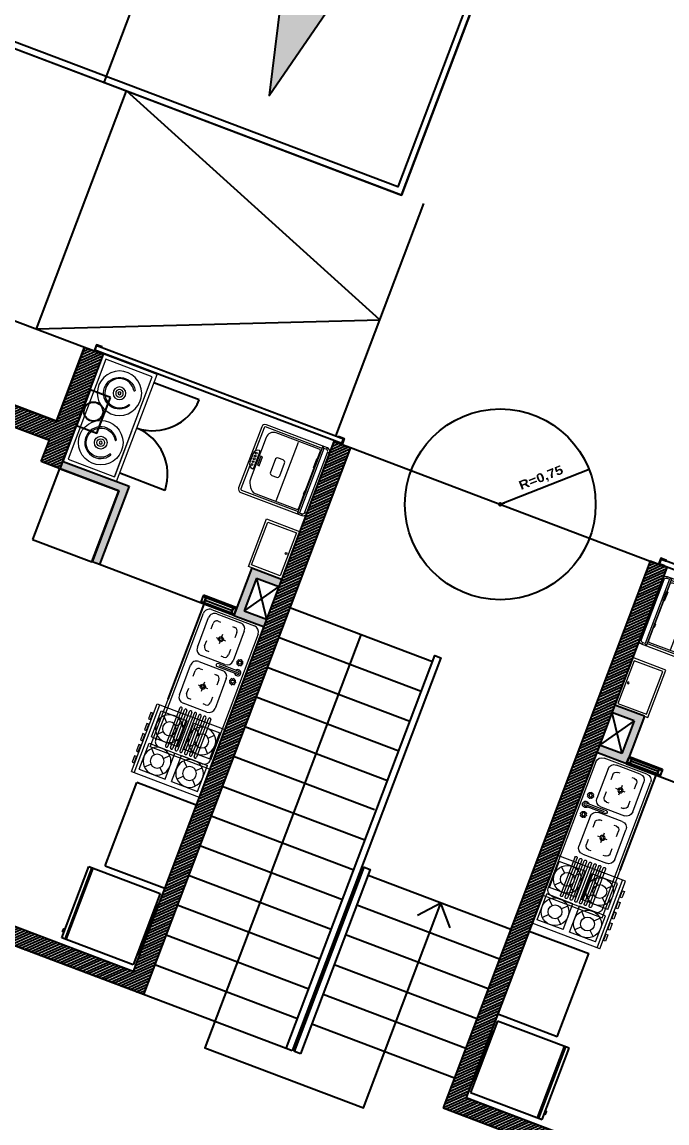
# Model space of a CAD drawing. Extents: x 0 to 346944, y 0 to 6285838.
# Drawn here: x 344176.74 to 344181.81, y 6284421.28 to 6284429.94 of the extents above; entities that cross this region are included whole.
import ezdxf

# ---------------------------------------------------------------- set-up
doc = ezdxf.new("R2010")
doc.units = 0
doc.header["$LTSCALE"] = 5
for name, color, linetype in [('Estacionamientos', 1, 'Continuous'), ('GRILLA', 254, 'Continuous'), ('PLANTA', 6, 'Continuous'), ('PUNTO-DE-INTERES', 254, 'Continuous')]:
    doc.layers.add(name, color=color, linetype=linetype)
doc.layers.add('Muebles', color=8, linetype='Continuous', lineweight=15)
doc.styles.add('ROMANS', font='romans.shx', dxfattribs={"height": 1})
doc.styles.get("Standard").update_dxf_attribs({"font": 'ariblk.ttf', "height": 2})
doc.dimstyles.new('GRILLA X 500', dxfattribs={"dimtxt": 0.5, "dimasz": 1.8, "dimexe": 1.25, "dimexo": 0.625, "dimtad": 0, "dimdec": 0, "dimtxsty": 'ROMANS', "dimblk": 'NONE', "dimcen": 2.5, "dimse1": 1, "dimse2": 1, "dimsd1": 1, "dimsd2": 1, "dimclrd": 256, "dimclrt": 256, "dimadec": 0, "dimazin": 0, "dimtfac": 1, "dimtdec": 0, "dimtmove": 0, "dimatfit": 3, "dimldrblk": 'NONE', "dimfxlon": 1, "dimtfill": 1, "dimlwd": -1, "dimarcsym": 2})

# ---------------------------------------------------------------- blocks, each defined once
blk = doc.blocks.new('Est.')
at = {"layer": 'Estacionamientos'}
h = blk.add_hatch(color=253, dxfattribs=at)
h.dxf.hatch_style = 1
h.paths.add_polyline_path([(3068.1608, 1567.4743), (3067.1169, 1563.2007), (3069.2046, 1563.2007)])
h.paths.add_polyline_path([(3068.9362, 1563.4115), (3067.3854, 1563.4115), (3068.1608, 1566.586)], flags=16)
at = {"layer": 'Estacionamientos', "color": 8}
for points in [[(3069.2046, 1563.2007), (3068.1608, 1567.4743), (3067.1169, 1563.2007)], [(3068.9362, 1563.4115), (3068.1608, 1566.586), (3067.3854, 1563.4115)]]:
    blk.add_lwpolyline(points, close=True, dxfattribs=at)
blk = doc.blocks.new('Refrigeradora')
for p, q in [((0.02, 0.325), (0.67, 0.325)), ((0.02, -0.325), (0.02, 0.325)), ((0.63, 0.325), (0.63, -0.325)), ((0.64, 0.325), (0.64, -0.325)), ((0.67, 0.325), (0.67, -0.325)), ((0, -0.225), (0, 0.225)), ((0, 0.225), (0.01, 0.225)), ((0.01, -0.225), (0.01, 0.225)), ((0.01, 0.175), (0.02, 0.175)), ((0.01, -0.175), (0.02, -0.175)), ((0, -0.225), (0.01, -0.225)), ((0.67, -0.325), (0.02, -0.325))]:
    blk.add_line(p, q)
blk.add_lwpolyline([(0.67, 0.274), (0.682, 0.274), (0.682, 0.2485), (0.67, 0.2485)])
blk = doc.blocks.new('cocina')
at = {"layer": 'Muebles'}
for p, q in [((36.971, 32.0011), (36.971, 32.5711)), ((37.5404, 32.5711), (36.971, 32.5711)), ((37.5165, 32.0011), (37.5165, 32.5711)), ((37.5404, 32.0011), (37.5404, 32.5711)), ((37.2165, 32.5315), (36.9983, 32.5315)), ((36.9983, 32.3133), (36.9983, 32.5315)), ((37.0688, 32.461), (37.0303, 32.4996)), ((37.1845, 32.4996), (37.146, 32.461)), ((37.2165, 32.3133), (37.2165, 32.5315)), ((37.271, 32.3133), (37.271, 32.5315)), ((37.4892, 32.5315), (37.271, 32.5315)), ((37.3416, 32.461), (37.303, 32.4996)), ((37.4573, 32.4996), (37.4187, 32.461)), ((37.4892, 32.3133), (37.4892, 32.5315)), ((37.0688, 32.3839), (37.0303, 32.3453)), ((37.1845, 32.3453), (37.146, 32.3839)), ((37.3416, 32.3839), (37.303, 32.3453)), ((37.4573, 32.3453), (37.4187, 32.3839)), ((37.2165, 32.3133), (36.9983, 32.3133)), ((37.4892, 32.3133), (37.271, 32.3133)), ((37.2165, 32.2588), (36.9983, 32.2588)), ((36.9983, 32.0406), (36.9983, 32.2588)), ((37.0688, 32.1883), (37.0303, 32.2268)), ((37.1845, 32.2268), (37.146, 32.1883)), ((37.2165, 32.0406), (37.2165, 32.2588)), ((37.271, 32.0406), (37.271, 32.2588)), ((37.4892, 32.2588), (37.271, 32.2588)), ((37.3416, 32.1883), (37.303, 32.2268)), ((37.4573, 32.2268), (37.4187, 32.1883)), ((37.4892, 32.0406), (37.4892, 32.2588)), ((37.2165, 32.0406), (36.9983, 32.0406)), ((37.0688, 32.1111), (37.0303, 32.0726)), ((37.1845, 32.0726), (37.146, 32.1111)), ((37.4892, 32.0406), (37.271, 32.0406)), ((37.3416, 32.1111), (37.303, 32.0726)), ((37.4573, 32.0726), (37.4187, 32.1111)), ((37.5404, 32.0011), (36.971, 32.0011))]:
    blk.add_line(p, q, dxfattribs=at)
for points in [[(37.5609, 32.4373), (37.5447, 32.4373), (37.5447, 32.4913), (37.5609, 32.4913)], [(37.5609, 32.3455), (37.5447, 32.3455), (37.5447, 32.3995), (37.5609, 32.3995)], [(37.5609, 32.2591), (37.5447, 32.2591), (37.5447, 32.3131), (37.5609, 32.3131)], [(37.5609, 32.1672), (37.5447, 32.1672), (37.5447, 32.2213), (37.5609, 32.2213)], [(37.5609, 32.0727), (37.5447, 32.0727), (37.5447, 32.1267), (37.5609, 32.1267)]]:
    blk.add_lwpolyline(points, close=True, dxfattribs=at)
for centre, radius in [((37.1074, 32.4224), 0.1091), ((37.1074, 32.4224), 0.0545), ((37.3801, 32.4224), 0.1091), ((37.3801, 32.4224), 0.0545), ((37.1074, 32.1497), 0.1091), ((37.3801, 32.1497), 0.1091), ((37.1074, 32.1497), 0.0545), ((37.3801, 32.1497), 0.0545)]:
    blk.add_circle(centre, radius, dxfattribs=at)
blk = doc.blocks.new('lavadora')
at = {"layer": 'Muebles'}
for p, q in [((3364.2602, 1647.8095), (3364.2602, 1647.2965)), ((3364.2792, 1647.8095), (3364.2792, 1647.6126)), ((3364.8017, 1647.838), (3364.2887, 1647.838)), ((3364.7637, 1647.819), (3364.2887, 1647.819)), ((3364.7447, 1647.8047), (3364.3837, 1647.8047)), ((3364.5728, 1647.306), (3364.5728, 1647.8)), ((3364.7637, 1647.838), (3364.7637, 1647.268)), ((3364.7779, 1647.8237), (3364.7637, 1647.838)), ((3364.7779, 1647.8237), (3364.7779, 1647.2822)), ((3364.7969, 1647.8237), (3364.7779, 1647.8237)), ((3364.7969, 1647.8237), (3364.8017, 1647.838)), ((3364.8159, 1647.8047), (3364.8302, 1647.8095)), ((3364.8159, 1647.3012), (3364.8159, 1647.8047)), ((3364.8302, 1647.2965), (3364.8302, 1647.8095)), ((3364.3219, 1647.743), (3364.3219, 1647.4102)), ((3364.7542, 1647.724), (3364.7542, 1647.6477)), ((3364.7637, 1647.724), (3364.7542, 1647.724)), ((3364.7589, 1647.724), (3364.7589, 1647.7905)), ((3364.7637, 1647.6477), (3364.7637, 1647.724)), ((3364.5086, 1647.6259), (3364.4706, 1647.6259)), ((3364.7542, 1647.6477), (3364.7637, 1647.6477)), ((3364.7589, 1647.4577), (3364.7589, 1647.6477)), ((3364.2716, 1647.5888), (3364.2716, 1647.5166)), ((3364.3153, 1647.6218), (3364.3153, 1647.4837)), ((3364.3362, 1647.5907), (3364.3362, 1647.5147)), ((3364.3504, 1647.5907), (3364.3362, 1647.5907)), ((3364.3504, 1647.5147), (3364.3504, 1647.5907)), ((3364.4497, 1647.605), (3364.4497, 1647.5005)), ((3364.5295, 1647.5005), (3364.5295, 1647.605)), ((3364.2792, 1647.4929), (3364.2792, 1647.2965)), ((3364.3362, 1647.5147), (3364.3504, 1647.5147)), ((3364.4706, 1647.4796), (3364.5086, 1647.4796)), ((3364.7542, 1647.4292), (3364.7542, 1647.4577)), ((3364.7542, 1647.4577), (3364.7637, 1647.4577)), ((3364.7637, 1647.4577), (3364.7637, 1647.4292)), ((3364.7637, 1647.4292), (3364.7542, 1647.4292)), ((3364.7589, 1647.3155), (3364.7589, 1647.4292)), ((3364.2887, 1647.287), (3364.7637, 1647.287)), ((3364.3837, 1647.3012), (3364.7447, 1647.3012)), ((3364.7779, 1647.2822), (3364.7637, 1647.268)), ((3364.7779, 1647.2822), (3364.7969, 1647.2822)), ((3364.7969, 1647.2822), (3364.8017, 1647.268)), ((3364.8159, 1647.3012), (3364.8302, 1647.2965)), ((3364.2887, 1647.268), (3364.8017, 1647.268))]:
    blk.add_line(p, q, dxfattribs=at)
for centre in [(3364.2934, 1647.6002), (3364.2934, 1647.5765), (3364.2934, 1647.5527), (3364.2934, 1647.529), (3364.2934, 1647.5052)]:
    blk.add_circle(centre, 0.00713, dxfattribs=at)
for centre, radius, start, end in [((3364.2887, 1647.8095), 0.0285, 90, 180), ((3364.2887, 1647.8095), 0.0095, 90, 180), ((3364.3837, 1647.743), 0.0618, 90, 180), ((3364.7447, 1647.7905), 0.0143, 0, 90), ((3364.7969, 1647.8047), 0.019, 0, 90), ((3364.8017, 1647.8095), 0.0285, 0, 90), ((3364.3124, 1647.5888), 0.0408, 98.21321, 180), ((3364.3077, 1647.6218), 0.0076, 0, 98.21321), ((3364.4706, 1647.605), 0.0209, 90, 180), ((3364.5086, 1647.605), 0.0209, 0, 90), ((3364.3124, 1647.5166), 0.0408, 180, 261.78679), ((3364.3077, 1647.4837), 0.0076, 261.78679, 0), ((3364.4706, 1647.5005), 0.0209, 180, 270), ((3364.5086, 1647.5005), 0.0209, 270, 0), ((3364.4393, 1647.4048), 0.1176, 177.32053, 241.72975), ((3364.2887, 1647.2965), 0.0285, 180, 270), ((3364.2887, 1647.2965), 0.0095, 180, 270), ((3364.7447, 1647.3155), 0.0143, 270, 0), ((3364.7969, 1647.3012), 0.019, 270, 0), ((3364.8017, 1647.2965), 0.0285, 270, 0)]:
    blk.add_arc(centre, radius, start, end, dxfattribs=at)
blk = doc.blocks.new('lavamopa')
at = {"layer": 'Muebles', "elevation": 601.4878}
for points in [[(39.4163, 32.9535), (39.8163, 32.9535), (39.8163, 32.6735), (39.4163, 32.6735)], [(39.4363, 32.9335), (39.7963, 32.9335), (39.7963, 32.6935), (39.4363, 32.6935)]]:
    blk.add_lwpolyline(points, close=True, dxfattribs=at)
at = {"layer": 'Muebles'}
blk.add_circle((39.6163, 32.7124, 601.4878), 0.00735, dxfattribs=at)
blk = doc.blocks.new('Lava Plato')
at = {"layer": 'Muebles'}
for p, q in [((3364.2768, 1647.5359), (3364.2768, 1648.5959)), ((3364.3268, 1648.6459), (3364.6868, 1648.6459)), ((3364.3868, 1648.2975), (3364.3868, 1648.614)), ((3364.4068, 1648.614), (3364.4068, 1648.2975)), ((3364.4268, 1648.614), (3364.4268, 1648.2975)), ((3364.4468, 1648.2975), (3364.4468, 1648.614)), ((3364.4668, 1648.614), (3364.4668, 1648.2975)), ((3364.4868, 1648.2975), (3364.4868, 1648.614)), ((3364.5068, 1648.614), (3364.5068, 1648.2975)), ((3364.5268, 1648.2975), (3364.5268, 1648.614)), ((3364.5468, 1648.2975), (3364.5468, 1648.614)), ((3364.5668, 1648.614), (3364.5668, 1648.2975)), ((3364.5868, 1648.2975), (3364.5868, 1648.614)), ((3364.6068, 1648.614), (3364.6068, 1648.2975)), ((3364.6268, 1648.614), (3364.6268, 1648.2975)), ((3364.6468, 1648.2975), (3364.6468, 1648.614)), ((3364.7368, 1648.5959), (3364.7368, 1647.5359)), ((3364.4368, 1648.2527), (3364.6368, 1648.2527)), ((3364.3868, 1647.9527), (3364.3868, 1648.2027)), ((3364.4368, 1648.1277), (3364.4368, 1648.1727)), ((3364.4668, 1648.2027), (3364.4868, 1648.2027)), ((3364.5868, 1648.2027), (3364.6068, 1648.2027)), ((3364.6368, 1648.1727), (3364.6368, 1648.1277)), ((3364.6868, 1648.2027), (3364.6868, 1647.9527)), ((3364.5268, 1648.0777), (3364.4968, 1648.0777)), ((3364.5368, 1648.0877), (3364.5368, 1648.1177)), ((3364.5368, 1648.0377), (3364.5368, 1648.0677)), ((3364.5768, 1648.0777), (3364.5468, 1648.0777)), ((3364.4368, 1647.9827), (3364.4368, 1648.0277)), ((3364.6368, 1648.0277), (3364.6368, 1647.9827)), ((3364.3193, 1647.8902), (3364.4886, 1647.8902)), ((3364.6368, 1647.9027), (3364.4368, 1647.9027)), ((3364.4868, 1647.9527), (3364.4668, 1647.9527)), ((3364.6068, 1647.9527), (3364.5868, 1647.9527)), ((3364.3193, 1647.8777), (3364.4761, 1647.8777)), ((3364.3193, 1647.8652), (3364.4886, 1647.8652)), ((3364.3868, 1647.5527), (3364.3868, 1647.8027)), ((3364.4368, 1647.8527), (3364.6368, 1647.8527)), ((3364.4668, 1647.8027), (3364.4868, 1647.8027)), ((3364.5868, 1647.8027), (3364.6068, 1647.8027)), ((3364.6868, 1647.8027), (3364.6868, 1647.5527)), ((3364.4368, 1647.7277), (3364.4368, 1647.7727)), ((3364.5368, 1647.6877), (3364.5368, 1647.7177)), ((3364.6368, 1647.7727), (3364.6368, 1647.7277)), ((3364.4368, 1647.5827), (3364.4368, 1647.6277)), ((3364.5268, 1647.6777), (3364.4968, 1647.6777)), ((3364.5368, 1647.6377), (3364.5368, 1647.6677)), ((3364.5768, 1647.6777), (3364.5468, 1647.6777)), ((3364.6368, 1647.6277), (3364.6368, 1647.5827)), ((3364.4868, 1647.5527), (3364.4668, 1647.5527)), ((3364.6068, 1647.5527), (3364.5868, 1647.5527)), ((3364.6868, 1647.4859), (3364.3268, 1647.4859)), ((3364.6368, 1647.5027), (3364.4368, 1647.5027))]:
    blk.add_line(p, q, dxfattribs=at)
blk.add_lwpolyline([(3364.2568, 1648.6659), (3364.7568, 1648.6659), (3364.7568, 1647.4659), (3364.2568, 1647.4659)], close=True, dxfattribs=at)
for centre, radius in [((3364.5368, 1648.0777), 0.02), ((3364.5368, 1648.0777), 0.01), ((3364.3318, 1647.9577), 0.0125), ((3364.3318, 1647.7977), 0.0125), ((3364.5368, 1647.6777), 0.02), ((3364.5368, 1647.6777), 0.01)]:
    blk.add_circle(centre, radius, dxfattribs=at)
for centre, radius, start, end in [((3364.3268, 1648.5959), 0.05, 90, 180), ((3364.3968, 1648.614), 0.01, 90, 180), ((3364.3968, 1648.614), 0.01, 0, 90), ((3364.4368, 1648.614), 0.01, 90, 180), ((3364.4368, 1648.614), 0.01, 0, 90), ((3364.4768, 1648.614), 0.01, 90, 180), ((3364.4768, 1648.614), 0.01, 0, 90), ((3364.5168, 1648.614), 0.01, 90, 180), ((3364.5168, 1648.614), 0.01, 0, 90), ((3364.5568, 1648.614), 0.01, 90, 180), ((3364.5568, 1648.614), 0.01, 0, 90), ((3364.5968, 1648.614), 0.01, 90, 180), ((3364.5968, 1648.614), 0.01, 0, 90), ((3364.6368, 1648.614), 0.01, 90, 180), ((3364.6368, 1648.614), 0.01, 0, 90), ((3364.6868, 1648.5959), 0.05, 0, 90), ((3364.3968, 1648.2975), 0.01, 180, 270), ((3364.4368, 1648.2027), 0.05, 90, 180), ((3364.3968, 1648.2975), 0.01, 270, 0), ((3364.4368, 1648.2975), 0.01, 180, 270), ((3364.4368, 1648.2975), 0.01, 270, 0), ((3364.4768, 1648.2975), 0.01, 180, 270), ((3364.4768, 1648.2975), 0.01, 270, 0), ((3364.5168, 1648.2975), 0.01, 180, 270), ((3364.5168, 1648.2975), 0.01, 270, 0), ((3364.5568, 1648.2975), 0.01, 180, 270), ((3364.5568, 1648.2975), 0.01, 270, 0), ((3364.5968, 1648.2975), 0.01, 180, 270), ((3364.5968, 1648.2975), 0.01, 270, 0), ((3364.6368, 1648.2975), 0.01, 180, 270), ((3364.6368, 1648.2975), 0.01, 270, 0), ((3364.6368, 1648.2027), 0.05, 0, 90), ((3364.4668, 1648.1727), 0.03, 90, 180), ((3364.6068, 1648.1727), 0.03, 0, 90), ((3364.3078, 1647.9677), 0.00598, 263.5191, 51.4809), ((3364.3318, 1647.9577), 0.025, 125.79311, 144.2069), ((3364.3218, 1647.9817), 0.00598, 218.5191, 6.4809), ((3364.3318, 1647.9577), 0.025, 80.79311, 99.2069), ((3364.3417, 1647.9817), 0.00598, 173.5191, 321.4809), ((3364.3318, 1647.9577), 0.025, 35.79311, 54.2069), ((3364.3558, 1647.9677), 0.00598, 128.5191, 276.4809), ((3364.4668, 1647.9827), 0.03, 180, 270), ((3364.6068, 1647.9827), 0.03, 270, 0), ((3364.3193, 1647.8777), 0.025, 30, 330), ((3364.3318, 1647.9577), 0.025, 170.79311, 189.2069), ((3364.3193, 1647.8777), 0.0125, 90, 270), ((3364.3078, 1647.9478), 0.00598, 308.5191, 96.4809), ((3364.3318, 1647.9577), 0.025, 215.79311, 234.2069), ((3364.3218, 1647.9337), 0.00598, 353.5191, 141.4809), ((3364.3318, 1647.9577), 0.025, 260.79311, 279.2069), ((3364.3417, 1647.9337), 0.00598, 38.5191, 186.4809), ((3364.3318, 1647.9577), 0.025, 305.79311, 324.2069), ((3364.3558, 1647.9478), 0.00598, 83.5191, 231.4809), ((3364.3318, 1647.9577), 0.025, 350.79311, 9.2069), ((3364.4368, 1647.9527), 0.05, 180, 270), ((3364.4886, 1647.8777), 0.0125, 270, 90), ((3364.6368, 1647.9527), 0.05, 270, 0), ((3364.3318, 1647.7977), 0.025, 170.79311, 189.2069), ((3364.3078, 1647.8077), 0.00598, 263.5191, 51.4809), ((3364.3318, 1647.7977), 0.025, 125.79311, 144.2069), ((3364.3218, 1647.8217), 0.00598, 218.5191, 6.4809), ((3364.3318, 1647.7977), 0.025, 80.79311, 99.2069), ((3364.3417, 1647.8217), 0.00598, 173.5191, 321.4809), ((3364.3318, 1647.7977), 0.025, 35.79311, 54.2069), ((3364.3558, 1647.8077), 0.00598, 128.5191, 276.4809), ((3364.3318, 1647.7977), 0.025, 350.79311, 9.2069), ((3364.4368, 1647.8027), 0.05, 90, 180), ((3364.4668, 1647.7727), 0.03, 90, 180), ((3364.6068, 1647.7727), 0.03, 0, 90), ((3364.6368, 1647.8027), 0.05, 0, 90), ((3364.3078, 1647.7878), 0.00598, 308.5191, 96.4809), ((3364.3318, 1647.7977), 0.025, 215.79311, 234.2069), ((3364.3218, 1647.7737), 0.00598, 353.5191, 141.4809), ((3364.3318, 1647.7977), 0.025, 260.79311, 279.2069), ((3364.3417, 1647.7737), 0.00598, 38.5191, 186.4809), ((3364.3318, 1647.7977), 0.025, 305.79311, 324.2069), ((3364.3558, 1647.7878), 0.00598, 83.5191, 231.4809), ((3364.4368, 1647.5527), 0.05, 180, 270), ((3364.4668, 1647.5827), 0.03, 180, 270), ((3364.6068, 1647.5827), 0.03, 270, 0), ((3364.6368, 1647.5527), 0.05, 270, 0), ((3364.3268, 1647.5359), 0.05, 180, 270), ((3364.6868, 1647.5359), 0.05, 270, 0)]:
    blk.add_arc(centre, radius, start, end, dxfattribs=at)
blk = doc.blocks.new('GAS')
at = {"layer": 'Muebles', "elevation": -597.625}
blk.add_lwpolyline([(38.2517, 33.8996, 1), (38.2432, 33.9048, -3.596996), (38.2432, 34.0235, 1), (38.2517, 34.0287, 3.596996)], format="xyb", close=True, dxfattribs=at)
at = {"layer": 'Muebles'}
for radius in [0.175, 0.05, 0.03]:
    blk.add_circle((38.1447, 33.9642, -597.625), radius, dxfattribs=at)
blk = doc.blocks.new('nicho gas')
at = {"layer": 'Muebles'}
for q in [(38.3429, 34.1534), (38.3429, 33.3134)]:
    blk.add_line((38.3429, 33.7734), q, dxfattribs=at)
for points in [[(37.9229, 34.1834), (38.3729, 34.1834), (38.3729, 33.2834), (37.9229, 33.2834)], [(37.9529, 34.1534), (38.3429, 34.1534), (38.3429, 33.3134), (37.9529, 33.3134)]]:
    blk.add_lwpolyline(points, close=True, dxfattribs=at)
for centre in [(38.1479, 33.9414), (38.1479, 33.5254)]:
    blk.add_circle(centre, 0.012, dxfattribs=at)
at = {"layer": 'Muebles', "xscale": -1, "rotation": 180}
blk.add_blockref('GAS', (0.0032, 67.9055, 597.625), dxfattribs=at)
at = {"layer": 'Muebles'}
blk.add_blockref('GAS', (0.0032, -0.4387, 597.625), dxfattribs=at)
blk = doc.blocks.new('_Dot')
at = {"color": 0, "linetype": 'ByBlock', "lineweight": -2}
blk.add_line((-0.5, 0), (-1, 0), dxfattribs=at)
at = {"color": 0, "linetype": 'ByBlock', "const_width": 0.5}
blk.add_lwpolyline([(-0.25, 0, 1), (0.25, 0, 1)], format="xyb", close=True, dxfattribs=at)
blk = doc.blocks.new('PLANTA 2')
at = {"layer": 'PUNTO-DE-INTERES'}
h = blk.add_hatch(dxfattribs=at)
h.set_pattern_fill('LINE', color=256, scale=0.003, angle=204.0586)
h.set_pattern_definition([(204.0585514, (1761.407898, 162.690443), (0.003883056714, -0.008697556873), [])])
h.paths.add_polyline_path([(-6.457, -6.2944), (-7.2786, -8.4413), (-8.0798, -8.1347), (-8.0548, -8.0693), (-7.3189, -8.3509), (-6.5224, -6.2694)])
h.paths.add_polyline_path([(-7.5005, -5.895), (-7.6118, -6.1857), (-7.7887, -6.118), (-7.8173, -6.1927), (-7.6404, -6.2604), (-7.6726, -6.3445), (-7.5978, -6.3731), (-7.4258, -5.9236)])
h.paths.add_polyline_path([(-8.5359, -5.832), (-8.8441, -5.7141), (-8.8727, -5.7888), (-8.5645, -5.9068)])
h.paths.add_polyline_path([(-9.3111, -5.5354), (-9.6426, -5.4085), (-9.6712, -5.4832), (-9.3397, -5.6101)])
h.paths.add_polyline_path([(-11.6833, -4.6276), (-11.6372, -4.7309), (-12.1413, -6.0482), (-12.216, -6.0196)])
h.paths.add_polyline_path([(-10.6565, -5.1061), (-10.6279, -5.0314), (-10.1096, -5.2298), (-10.1382, -5.3045)])
h.paths.add_polyline_path([(-11.3751, -4.7455), (-11.4037, -4.8202), (-11.6372, -4.7309), (-11.6831, -4.6276)])
h.paths.add_polyline_path([(-8.1902, -8.6192), (-12.8544, -6.8343), (-12.4723, -5.8359), (-12.3976, -5.8645), (-12.7671, -6.8302), (-8.2431, -8.5615), (-8.2406, -8.5549), (-8.1752, -8.5799)])
h = blk.add_hatch(dxfattribs=at)
h.set_pattern_fill('JIS_STN_2.5', color=256, scale=0.0075, angle=159.0586)
h.set_pattern_definition([(204.0585514, (1761.407898, 162.690443), (0.00764381243, -0.01712117495), []), (204.0585514, (1761.395535, 162.695174), (0.00764381243, -0.01712117495), [0.009, -0.00375])])
h.paths.add_polyline_path([(-6.7292, -6.8099), (-6.8459, -6.7652), (-6.9174, -6.952), (-6.8007, -6.9966), (-6.7895, -6.9675), (-6.8771, -6.934), (-6.8279, -6.8055), (-6.7404, -6.839)])
h.paths.add_polyline_path([(-7.4743, -6.7389), (-7.368, -6.4611), (-7.5978, -6.3731), (-7.5867, -6.3439), (-7.3276, -6.443), (-7.4451, -6.75)])
h.paths.add_polyline_path([(-9.2895, -7.7172), (-9.2614, -7.7279), (-8.5645, -5.9068), (-8.5925, -5.896)])
h.paths.add_polyline_path([(-9.6359, -7.5734), (-10.0609, -7.4108), (-9.9501, -7.1212), (-9.6699, -7.2285), (-9.4912, -6.7615), (-9.7714, -6.6543), (-9.3677, -5.5994), (-9.3397, -5.6101), (-9.7326, -6.637), (-9.4525, -6.7442), (-9.6526, -7.2672), (-9.9328, -7.16), (-10.0221, -7.3935), (-9.6252, -7.5454)])
h.paths.add_polyline_path([(-10.423, -5.1955), (-11.1162, -7.0069), (-10.4345, -7.2678), (-10.4237, -7.2398), (-11.0775, -6.9896), (-10.395, -5.2062)])
h.paths.add_polyline_path([(-12.1301, -6.019), (-11.8488, -6.1267), (-11.9917, -6.5002), (-11.4372, -6.7124), (-11.33, -6.4322), (-11.3019, -6.4429), (-11.4204, -6.7524), (-12.0321, -6.5183), (-11.8891, -6.1447), (-12.1413, -6.0482)])
h.paths.add_polyline_path([(-12.5161, -6.9262), (-12.4916, -6.862), (-12.7426, -6.766), (-12.7314, -6.7368), (-12.4512, -6.844), (-12.4869, -6.9374)])
h.paths.add_polyline_path([(-11.5824, -7.0919), (-11.5544, -7.1026), (-11.6184, -7.2698), (-11.6464, -7.2591)])
h = blk.add_hatch(dxfattribs=at)
h.set_pattern_fill('LINE', color=256, scale=0.003, angle=384.0586)
h.set_pattern_definition([(24.0585514, (-1775.1399725, -180.942321), (-0.003883056714, 0.008697556873), [])])
h.paths.add_polyline_path([(-5.2802, -6.7447), (-6.1018, -8.8916), (-5.3006, -9.1982), (-5.2756, -9.1328), (-6.0114, -8.8513), (-5.2148, -6.7698)])
h.paths.add_polyline_path([(-4.2367, -7.1441), (-4.3479, -7.4348), (-4.1709, -7.5025), (-4.1995, -7.5772), (-4.3765, -7.5095), (-4.4087, -7.5936), (-4.4834, -7.565), (-4.3114, -7.1155)])
h.paths.add_polyline_path([(-3.4238, -7.7884), (-3.1156, -7.9064), (-3.1442, -7.9811), (-3.4524, -7.8631)])
h.paths.add_polyline_path([(-2.6486, -8.0851), (-2.317, -8.2119), (-2.3456, -8.2867), (-2.6772, -8.1598)])
h.paths.add_polyline_path([(-1.8501, -8.3907), (-0.7433, -8.8142), (-0.7719, -8.8889), (-1.8787, -8.4654)])
h.paths.add_polyline_path([(-0.4551, -9.4599), (-0.5298, -9.4313), (-0.8838, -10.3563), (-0.8091, -10.3849)])
h.paths.add_polyline_path([(-5.5418, -9.6327), (-0.8777, -11.4176), (-0.4956, -10.4192), (-0.5704, -10.3906), (-0.9399, -11.3563), (-5.4639, -9.625), (-5.4614, -9.6185), (-5.5268, -9.5935)])
h = blk.add_hatch(dxfattribs=at)
h.set_pattern_fill('JIS_STN_2.5', color=256, scale=0.0075, angle=339.0586)
h.set_pattern_definition([(24.0585514, (-1775.139972, -180.94232), (-0.00764381243, 0.01712117495), []), (24.0585514, (-1775.12761, -180.947052), (-0.00764381243, 0.01712117495), [0.009, -0.00375])])
h.paths.add_polyline_path([(-5.4217, -7.3102), (-5.3049, -7.3549), (-5.3764, -7.5417), (-5.4932, -7.497), (-5.482, -7.4678), (-5.3944, -7.5014), (-5.3453, -7.3729), (-5.4328, -7.3394)])
h.paths.add_polyline_path([(-4.8195, -7.7548), (-4.7132, -7.477), (-4.4834, -7.565), (-4.4722, -7.5358), (-4.7313, -7.4367), (-4.8487, -7.7436)])
h.paths.add_polyline_path([(-4.1213, -9.695), (-4.1493, -9.6843), (-3.4524, -7.8631), (-3.4243, -7.8738)])
h.paths.add_polyline_path([(-3.7673, -9.8193), (-3.3424, -9.9819), (-3.2316, -9.6924), (-3.5118, -9.5851), (-3.333, -9.1182), (-3.0529, -9.2254), (-2.6492, -8.1705), (-2.6772, -8.1598), (-3.0702, -9.1866), (-3.3503, -9.0794), (-3.5505, -9.6024), (-3.2703, -9.7097), (-3.3597, -9.9431), (-3.7566, -9.7912)])
h.paths.add_polyline_path([(-1.5938, -8.5744), (-2.287, -10.3858), (-2.9688, -10.1249), (-2.9581, -10.0968), (-2.3043, -10.347), (-1.6218, -8.5637)])
h.paths.add_polyline_path([(-0.8726, -10.3272), (-1.154, -10.2195), (-1.2969, -10.593), (-1.8514, -10.3808), (-1.7442, -10.1006), (-1.7723, -10.0899), (-1.8907, -10.3993), (-1.2789, -10.6334), (-1.136, -10.2598), (-0.8838, -10.3563)])
h.paths.add_polyline_path([(-1.1909, -11.2603), (-1.1664, -11.1961), (-0.9154, -11.2921), (-0.9042, -11.2629), (-1.1844, -11.1557), (-1.2201, -11.2491)])
h.paths.add_polyline_path([(-1.9967, -10.7603), (-2.0247, -10.7495), (-2.0887, -10.9167), (-2.0606, -10.9274)])
for p, q in [((-16.7585, -1.2814), (-6.2516, -5.3023)), ((-7.6898, -5.8226), (-7.3324, -4.8887)), ((-6.5143, -6.2484), (-6.165, -5.3354)), ((-7.6118, -6.1857), (-7.5005, -5.895)), ((-7.5978, -6.3731), (-7.4258, -5.9236)), ((-7.5005, -5.895), (-7.4258, -5.9236)), ((-7.0507, -6.1046), (-7.2282, -6.0367)), ((-7.7887, -6.118), (-7.6118, -6.1857)), ((-7.8173, -6.1927), (-7.6404, -6.2604)), ((-7.6726, -6.3445), (-7.6404, -6.2604)), ((-6.5224, -6.2694), (-7.3189, -8.3509)), ((-6.5224, -6.2694), (-6.457, -6.2944)), ((-6.457, -6.2944), (-7.2786, -8.4413)), ((-6.457, -6.2944), (-5.2802, -6.7447)), ((-7.5978, -6.3731), (-7.6726, -6.3445)), ((-7.5867, -6.3439), (-7.3276, -6.443)), ((-7.5978, -6.3731), (-7.368, -6.4611)), ((-7.1866, -6.4596), (-7.364, -6.3917)), ((-5.519, -6.3839), (-5.8686, -6.5196)), ((-7.3276, -6.443), (-7.4451, -6.75)), ((-7.368, -6.4611), (-7.4743, -6.7389)), ((-7.4451, -6.75), (-7.4743, -6.7389)), ((-7.0482, -6.9019), (-7.4451, -6.75)), ((-5.2802, -6.7447), (-6.1018, -8.8916)), ((-5.2148, -6.7698), (-5.2802, -6.7447)), ((-6.8459, -6.7652), (-6.9174, -6.952)), ((-6.8459, -6.7652), (-6.7292, -6.8099)), ((-5.2148, -6.7698), (-6.0114, -8.8513)), ((-6.8279, -6.8055), (-6.8771, -6.934)), ((-6.7404, -6.839), (-6.8771, -6.934)), ((-6.8279, -6.8055), (-6.7404, -6.839)), ((-6.8279, -6.8055), (-6.7895, -6.9675)), ((-7.037, -6.8727), (-7.0482, -6.9019)), ((-6.9063, -6.9228), (-7.037, -6.8727)), ((-6.9174, -6.952), (-7.0482, -6.9019)), ((-6.1374, -7.1381), (-6.6978, -6.9236)), ((-6.9174, -6.952), (-6.8007, -6.9966)), ((-6.8771, -6.934), (-6.7895, -6.9675)), ((-6.775, -7.9648), (-6.4176, -7.0308)), ((-6.1821, -7.2548), (-6.7425, -7.0403)), ((-6.2268, -7.3715), (-6.7871, -7.1571)), ((-6.2714, -7.4883), (-6.8318, -7.2738)), ((-5.3049, -7.3549), (-5.4217, -7.3102)), ((-5.3453, -7.3729), (-5.4328, -7.3394)), ((-5.4328, -7.3394), (-5.3944, -7.5014)), ((-5.3049, -7.3549), (-5.3764, -7.5417)), ((-6.3161, -7.605), (-6.8765, -7.3906)), ((-5.3453, -7.3729), (-5.482, -7.4678)), ((-5.3453, -7.3729), (-5.3944, -7.5014)), ((-5.3944, -7.5014), (-5.482, -7.4678)), ((-6.3678, -7.7191), (-6.9212, -7.5073)), ((-5.3764, -7.5417), (-5.4932, -7.497)), ((-5.3652, -7.5125), (-5.2345, -7.5626)), ((-5.3764, -7.5417), (-5.2457, -7.5917)), ((-5.2345, -7.5626), (-5.2457, -7.5917)), ((-5.2457, -7.5917), (-4.8487, -7.7436)), ((-6.4055, -7.8385), (-6.9658, -7.6241)), ((-6.4501, -7.9553), (-7.0105, -7.7408)), ((-6.4948, -8.072), (-7.0552, -7.8576)), ((-7.3189, -8.3509), (-8.0548, -8.0693)), ((-7.2786, -8.4413), (-8.0798, -8.1347)), ((-6.0114, -8.8513), (-5.2756, -9.1328)), ((-6.1018, -8.8916), (-5.3006, -9.1982))]:
    blk.add_line(p, q, dxfattribs=at)
at = {"layer": 'PUNTO-DE-INTERES', "ltscale": 30}
for p, q in [((-7.1771, -7.2809), (-7.0342, -6.9073)), ((-7.4273, -7.9346), (-7.3022, -7.6078)), ((-7.0687, -7.6971), (-7.3022, -7.6078)), ((-5.4026, -7.96), (-5.2597, -7.5864)), ((-7.4273, -7.9346), (-7.1938, -8.024)), ((-5.7612, -8.1975), (-5.5277, -8.2868)), ((-5.6528, -8.6137), (-5.5277, -8.2868)), ((-5.6528, -8.6137), (-5.8863, -8.5244))]:
    blk.add_line(p, q, dxfattribs=at)
at = {"layer": 'PUNTO-DE-INTERES', "ltscale": 4}
for p, q in [((-6.5395, -8.1887), (-7.0999, -7.9743)), ((-5.8337, -8.1911), (-6.3941, -7.9767)), ((-6.5842, -8.3055), (-7.1445, -8.091)), ((-5.8784, -8.3079), (-6.4388, -8.0934)), ((-6.6289, -8.4222), (-7.1892, -8.2078)), ((-5.9231, -8.4246), (-6.4835, -8.2102)), ((-6.6735, -8.539), (-7.2339, -8.3245)), ((-5.9678, -8.5414), (-6.5281, -8.3269)), ((-6.7182, -8.6557), (-7.2786, -8.4413)), ((-6.0124, -8.6581), (-6.5728, -8.4437)), ((-6.0571, -8.7749), (-6.6175, -8.5604))]:
    blk.add_line(p, q, dxfattribs=at)
at = {"layer": 'PUNTO-DE-INTERES'}
for points in [[(-5.3584, -2.9683), (-6.2516, -5.3023), (-16.7585, -1.2814), (-15.8653, 1.0526)], [(-5.3817, -2.9593), (-6.266, -5.27), (-16.7262, -1.267), (-15.8419, 1.0437)], [(-7.419, -4.8555), (-6.5255, -2.5206)], [(-6.2516, -5.3023), (-5.3581, -2.9674)], [(-7.6898, -5.8226), (-6.3396, -5.7919), (-7.3324, -4.8887)], [(-7.4309, -5.8949), (-7.4543, -5.886), (-7.4632, -5.9093), (-7.4398, -5.9183), (-7.4389, -5.9159), (-7.46, -5.9079), (-7.4528, -5.8892), (-7.4318, -5.8973), (-7.4309, -5.8949)], [(-6.5041, -6.2496), (-6.4807, -6.2586), (-6.4897, -6.2819), (-6.513, -6.273), (-6.5121, -6.2706), (-6.4911, -6.2786), (-6.484, -6.26), (-6.505, -6.2519), (-6.5041, -6.2496)], [(-5.2152, -6.7428), (-5.2386, -6.7339), (-5.2475, -6.7573), (-5.2242, -6.7662), (-5.2233, -6.7638), (-5.2443, -6.7558), (-5.2372, -6.7371), (-5.2161, -6.7452), (-5.2152, -6.7428)], [(-7.0273, -6.8825), (-7.0345, -6.9011), (-6.9271, -6.9423), (-6.9199, -6.9236)], [(-7.0309, -6.8918), (-6.9235, -6.9329)], [(-6.9199, -6.9236), (-7.0273, -6.8825)], [(-5.2482, -7.5633), (-5.2553, -7.582), (-5.3627, -7.5409), (-5.3556, -7.5222)], [(-5.2518, -7.5727), (-5.3592, -7.5316)], [(-5.3556, -7.5222), (-5.2482, -7.5633)]]:
    blk.add_lwpolyline(points, dxfattribs=at)
for points in [[(-16.2366, -2.5518), (-7.5005, -5.895), (-7.6118, -6.1857), (-11.6833, -4.6276), (-12.1874, -5.9449), (-12.7805, -5.7179), (-12.2764, -4.4006), (-16.3479, -2.8425)], [(-6.4911, -6.2786), (-7.46, -5.9079), (-7.4528, -5.8892), (-6.484, -6.26)], [(-7.4, -6.0941), (-7.4794, -6.0637), (-7.533, -6.2038), (-7.4537, -6.2342)], [(-5.2443, -6.7558), (-4.2754, -7.1266), (-4.2683, -7.1079), (-5.2372, -6.7371)], [(-7.0273, -6.8825), (-7.039, -6.878), (-7.0462, -6.8967), (-7.0345, -6.9011)], [(-6.9083, -6.928), (-6.9199, -6.9236), (-6.9271, -6.9423), (-6.9154, -6.9467)], [(-6.6949, -8.6647), (-6.7182, -8.6557), (-6.1279, -7.1131), (-6.1045, -7.1221)], [(-5.3673, -7.5178), (-5.3556, -7.5222), (-5.3627, -7.5409), (-5.3744, -7.5365)], [(-5.2482, -7.5633), (-5.2365, -7.5678), (-5.2437, -7.5865), (-5.2553, -7.582)]]:
    blk.add_lwpolyline(points, close=True, dxfattribs=at)
at = {"layer": 'PUNTO-DE-INTERES', "ltscale": 30}
blk.add_lwpolyline([(-7.7081, -6.6505), (-7.4747, -6.7398), (-7.368, -6.4611), (-7.6015, -6.3717)], close=True, dxfattribs=at)
at = {"layer": 'PUNTO-DE-INTERES', "ltscale": 4}
blk.add_lwpolyline([(-6.6622, -8.6772), (-6.6855, -8.6682), (-6.4085, -7.9444), (-6.3852, -7.9534)], close=True, dxfattribs=at)
for points in [[(-6.775, -7.9648), (-7.0378, -8.6515), (-6.4156, -8.8896), (-6.1081, -8.0862)], [(-6.0722, -8.1837), (-6.1081, -8.0862), (-6.1999, -8.1348)]]:
    blk.add_lwpolyline(points, dxfattribs=at)
at = {"layer": 'PUNTO-DE-INTERES'}
blk.add_circle((-7.4665, -6.149), 0.0375, dxfattribs=at)
at = {"layer": 'PUNTO-DE-INTERES', "ltscale": 0.5}
blk.add_circle((-5.8686, -6.5196), 0.375, dxfattribs=at)
at = {"layer": 'PUNTO-DE-INTERES'}
for centre, start, end in [((-7.2325, -6.0271), 251.2332, 336.8839), ((-7.3737, -6.396), 341.2332, 66.8839)]:
    blk.add_arc(centre, 0.1977, start, end, dxfattribs=at)
for name, p, xscale, yscale, zscale, rotation in [('Est.', (1704.9291, 179.2044), 0.5, 0.5, 0.5, 159.058551410992), ('Est.', (1706.0965, 178.7576), 0.5, 0.5, 0.5, 159.058551410992), ('nicho gas', (-19.1868, 16.3959), -0.5, 0.5, 0.5, 159.058551410992), ('lavadora', (-1872.299, -174.4775), 0.5, 0.5, 0.5, 339.058551410992), ('_Dot', (-5.8686, -6.5196), -0.01750000000006659, 0.01750000000000002, 0.01750000000000001, 21.2071101543299), ('lavamopa', (1.4845, -31.0552, -300.7439), 0.5, 0.5, 0.5, 69.05855141099204), ('lavadora', (1271.5787, -1377.6143), -0.5, 0.5, 0.5, 339.058551410992), ('Lava Plato', (1858.6301, 161.1098), 0.5, 0.5, 0.5, 159.0585514109921), ('lavamopa', (-27.7233, -19.8776, -300.7439), -0.4999999999999999, 0.5, 0.5, 249.0585514109921), ('cocina', (4.4885, -29.2174), -0.5, 0.5, 0.5, 339.058551410992), ('Lava Plato', (-1282.0971, 1363.041), -0.5, 0.5, 0.5, 159.058551410992), ('cocina', (-28.7329, -16.5038), 0.5, 0.5, 0.5, 339.058551410992), ('Refrigeradora', (-7.2564, -8.1874), 0.4615384503008886, 0.4615384503008886, 0.4615384503008886, 159.058551410992), ('Refrigeradora', (-5.9489, -8.6878), -0.4615384503008886, 0.4615384503008885, 0.4615384503008885, 159.058551410992)]:
    blk.add_blockref(name, p, dxfattribs=dict(at, xscale=xscale, yscale=yscale, zscale=zscale, rotation=rotation))
at = {"layer": 'PUNTO-DE-INTERES', "insert": (-5.7068, -6.4182), "char_height": 0.035, "attachment_point": 5, "rotation": 21.2071}
blk.add_mtext('R=0,75', dxfattribs=at)
blk = doc.blocks.new('PLANTA')
at = {"layer": 'PLANTA', "xscale": 2, "yscale": 2, "zscale": 2, "rotation": 0.2194448801566033}
blk.add_blockref('PLANTA 2', (31.6062, -31.5921), dxfattribs=at)
blk = doc.blocks.new('*D119')
at = {"layer": 'Defpoints', "color": 0, "ltscale": 0.5, "transparency": 16777216}
for p in [(344297.865, 6284457.2934), (344300, 6284395.5004), (0, 0)]:
    blk.add_point(p, dxfattribs=at)
at = {"layer": 'GRILLA', "ltscale": 0.5, "transparency": 16777216, "insert": (344297.865, 6284461.7279), "char_height": 1, "attachment_point": 5, "rotation": 90, "style": 'ROMANS', "bg_fill": 3, "box_fill_scale": 1.1, "bg_fill_color": 256, "bg_fill_true_color": 13158600, "bg_fill_transparency": 0}
blk.add_mtext('X-344300', dxfattribs=at)
blk = doc.blocks.new('_None')

msp = doc.modelspace()

# ---------------------------------------------------------------- block references
at = {"layer": 'PLANTA'}
msp.add_blockref('PLANTA', (344160.5769, 6284470.8255), dxfattribs=at)

# ---------------------------------------------------------------- next in the draw order: dimensions: what is measured, and where the dimension line sits
at = {"layer": 'GRILLA', "ltscale": 0.5}
dim = msp.add_ordinate_dim(feature_location=(344300, 6284395.5004), offset=(-2.135, 61.793), dtype=1, origin=(0, 0), dimstyle='GRILLA X 500', override={"dimpost": 'X-<>', "dimsah": 1}, dxfattribs=at)
dim.commit()
dim.dimension.update_dxf_attribs({"geometry": '*D119', "text_midpoint": (344297.865, 6284461.7279)})

doc.saveas('drawing.dxf')
